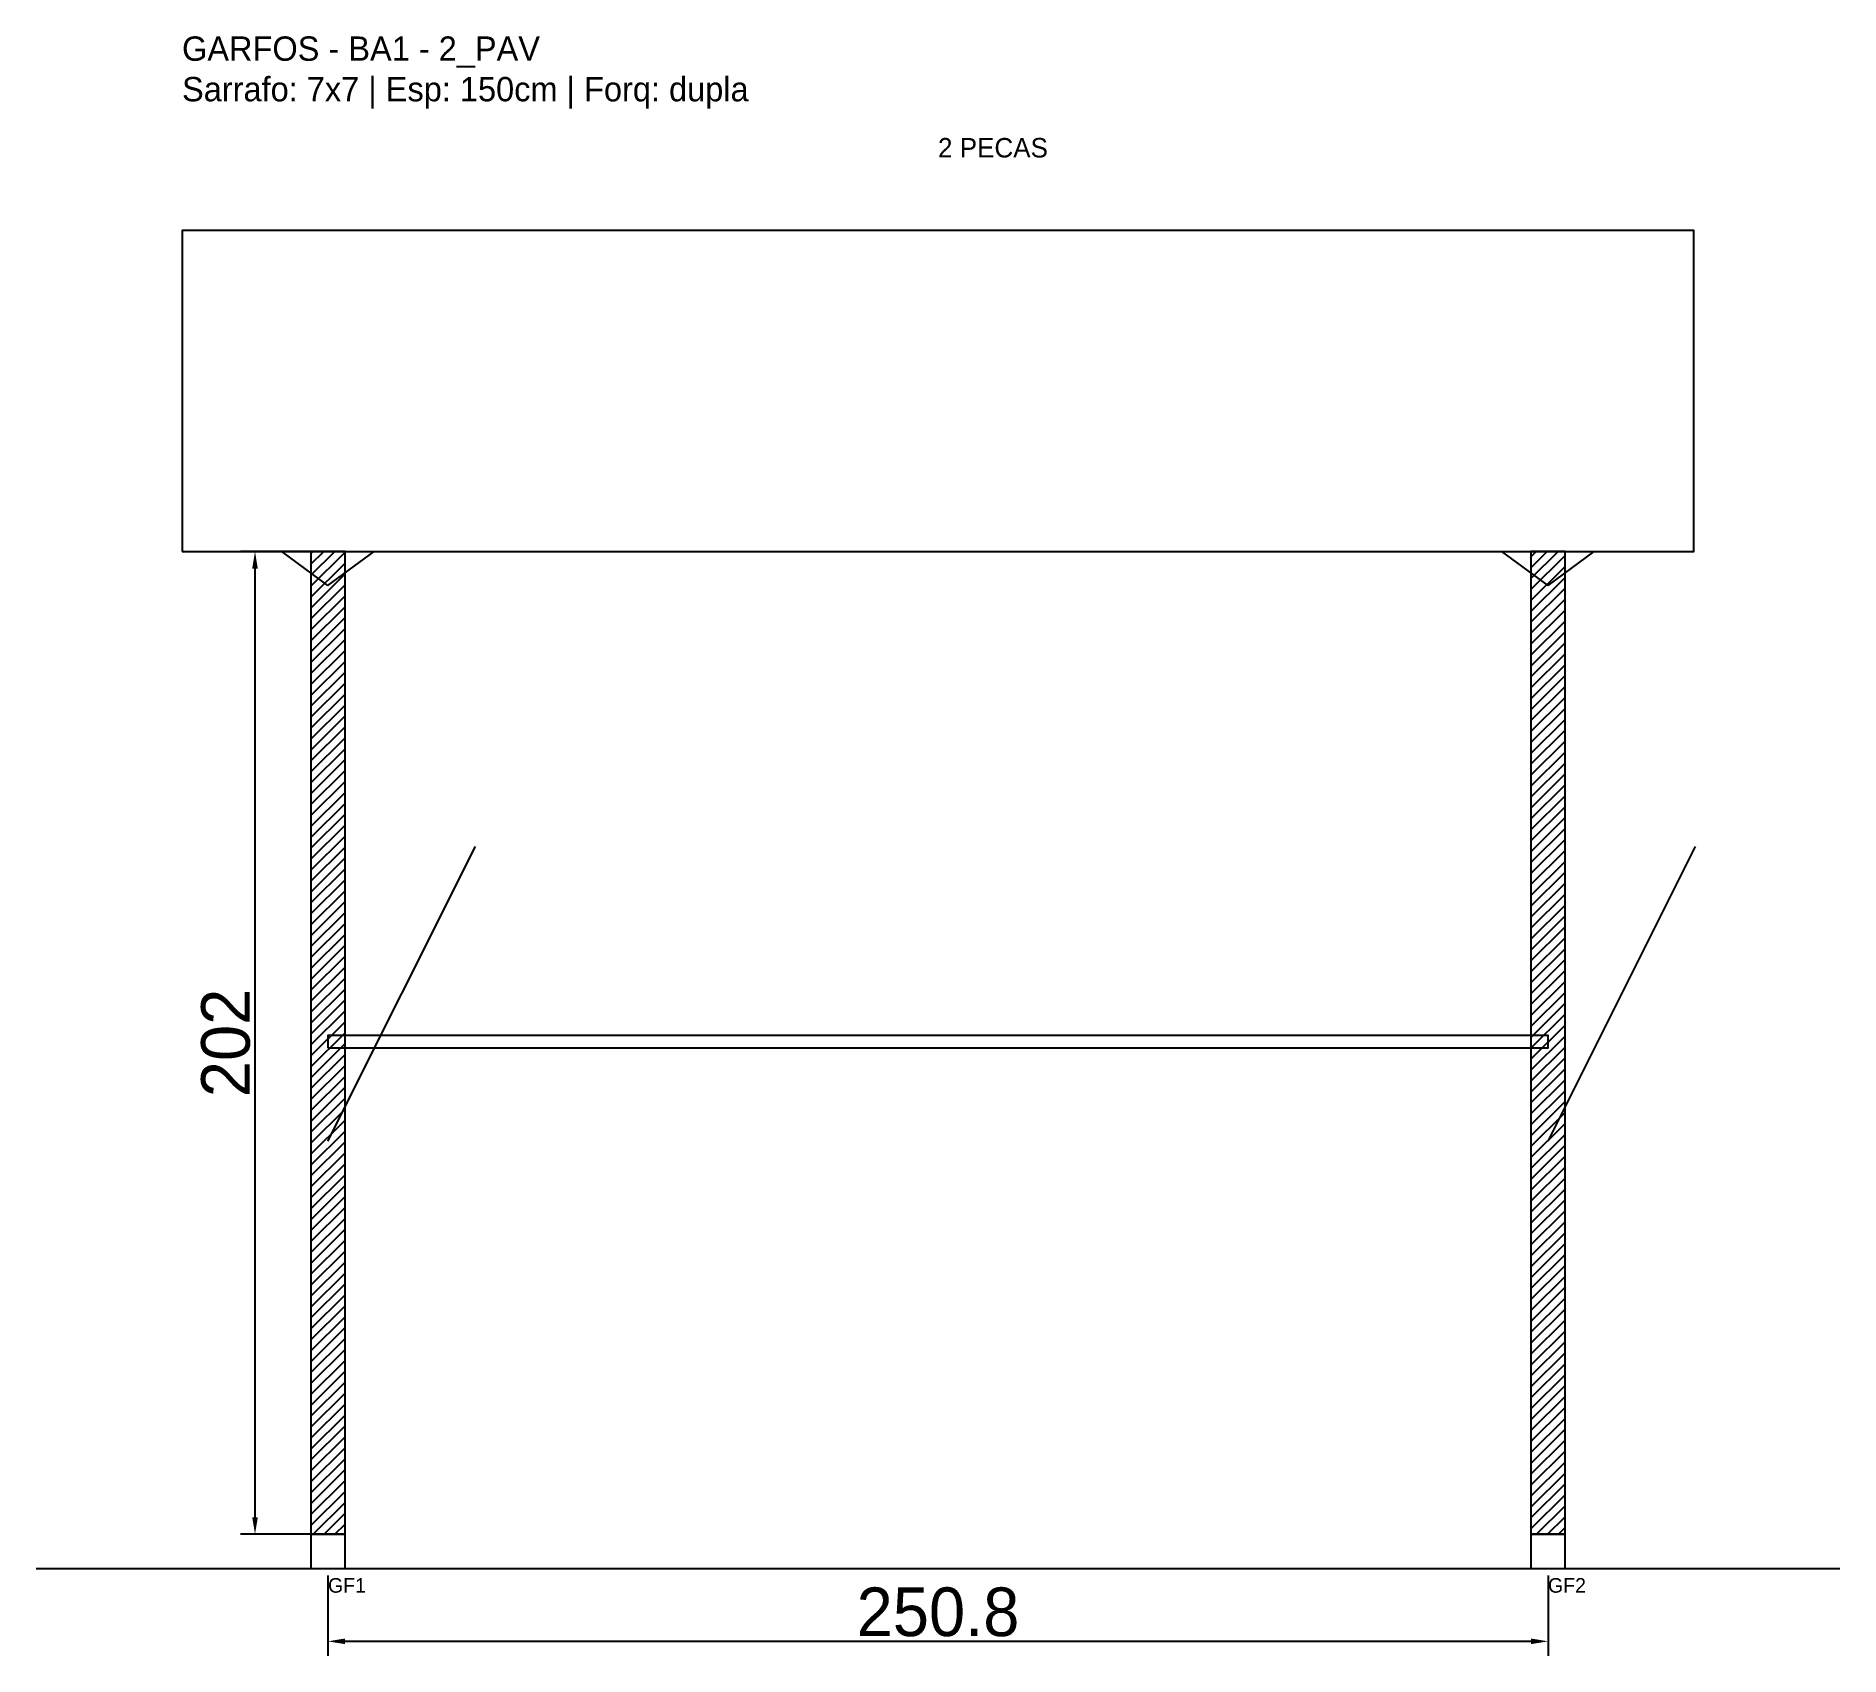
# Model space of a CAD drawing. Header units: metres. Extents: x -30 to 341, y -25 to 308.
import ezdxf

# ---------------------------------------------------------------- set-up
doc = ezdxf.new("R2010")
doc.units = ezdxf.units.M
for name, color, linetype in [('BARRA_ANCORAGEM', 1, 'Continuous'), ('COTA', 241, 'Continuous'), ('GARFOS OK', 3, 'Continuous'), ('NOME DA VIGA', 6, 'Continuous'), ('SARR_7x7', 40, 'Continuous'), ('TIRAS REESCORAMENTO', 252, 'Continuous'), ('VIGAS', 3, 'Continuous')]:
    doc.layers.add(name, color=color, linetype=linetype)
doc.dimstyles.new('EZ DXF', dxfattribs={"dimtxt": 10, "dimasz": 3.5, "dimexe": 3, "dimexo": 1.5, "dimgap": 1, "dimtad": 1, "dimdec": 1, "dimdsep": 46, "dimcen": 2.5, "dimazin": 3, "dimtfac": 1, "dimtmove": 0, "dimatfit": 3})

msp = doc.modelspace()

# ---------------------------------------------------------------- hatches: boundary and pattern name
at = {"layer": 'COTA'}
h = msp.add_hatch(dxfattribs=at)
h.set_pattern_fill('ANSI31', scale=0.5)
h.paths.add_polyline_path([(26.5, 0), (33.5, 0), (33.5, 202), (26.5, 202)])
h = msp.add_hatch(dxfattribs=at)
h.set_pattern_fill('ANSI31', scale=0.5)
h.paths.add_polyline_path([(277.251027, 0), (284.251027, 0), (284.251027, 202), (277.251027, 202)])

# ---------------------------------------------------------------- linework, layer by layer
at = {"layer": 'BARRA_ANCORAGEM'}
for p, q in [((30, 80.8), (60.3, 141.4)), ((280.751027, 80.8), (311.051027, 141.4))]:
    msp.add_line(p, q, dxfattribs=at)
at = {"layer": 'GARFOS OK'}
for p, q in [((30, 195), (20.5, 202)), ((20.5, 202), (39.5, 202)), ((30, 195), (39.5, 202)), ((280.751027, 195), (271.251027, 202)), ((271.251027, 202), (290.251027, 202)), ((280.751027, 195), (290.251027, 202))]:
    msp.add_line(p, q, dxfattribs=at)
at = {"layer": 'GARFOS OK', "linetype": 'CONTINUOUS'}
msp.add_line((-30, -7), (340.751027, -7), dxfattribs=at)
at = {"layer": 'GARFOS OK'}
for points in [[(26.5, 0), (33.5, 0), (33.5, 202), (26.5, 202), (26.5, 0)], [(277.251027, 0), (284.251027, 0), (284.251027, 202), (277.251027, 202), (277.251027, 0)]]:
    msp.add_lwpolyline(points, dxfattribs=at)
at = {"layer": 'SARR_7x7'}
for points in [[(26.5, -7), (33.5, -7), (33.5, 0), (26.5, 0), (26.5, -7)], [(277.251027, -7), (284.251027, -7), (284.251027, 0), (277.251027, 0), (277.251027, -7)]]:
    msp.add_lwpolyline(points, dxfattribs=at)
at = {"layer": 'TIRAS REESCORAMENTO'}
msp.add_lwpolyline([(30, 100), (280.751027, 100), (280.751027, 102.5), (30, 102.5), (30, 100)], dxfattribs=at)
at = {"layer": 'VIGAS'}
msp.add_lwpolyline([(0, 202), (310.751027, 202), (310.751027, 268), (0, 268), (0, 202)], dxfattribs=at)

# ---------------------------------------------------------------- texts
at = {"layer": 'NOME DA VIGA'}
for s, height, p in [('2 PECAS', 4, (155.375513, 283)), ('GF1', 3, (30, -12)), ('GF2', 3, (280.751027, -12))]:
    msp.add_text(s, height=height, dxfattribs=at).set_placement(p)
at = {"layer": 'NOME DA VIGA', "insert": (0, 293), "char_height": 5, "attachment_point": 7}
msp.add_mtext('GARFOS - BA1 - 2_PAV\\PSarrafo: 7x7 | Esp: 150cm | Forq: dupla', dxfattribs=at)

# ---------------------------------------------------------------- dimensions: what is measured, and where the dimension line sits
at = {"layer": 'COTA'}
msp.add_linear_dim(base=(15, 0), p1=(30, 0), p2=(30, 202), angle=90, dimstyle='EZ DXF', dxfattribs=at).render()
msp.add_linear_dim(base=(30, -22), p1=(30, -7), p2=(280.751027, -7), dimstyle='EZ DXF', dxfattribs=at).render()

doc.saveas('drawing.dxf')
